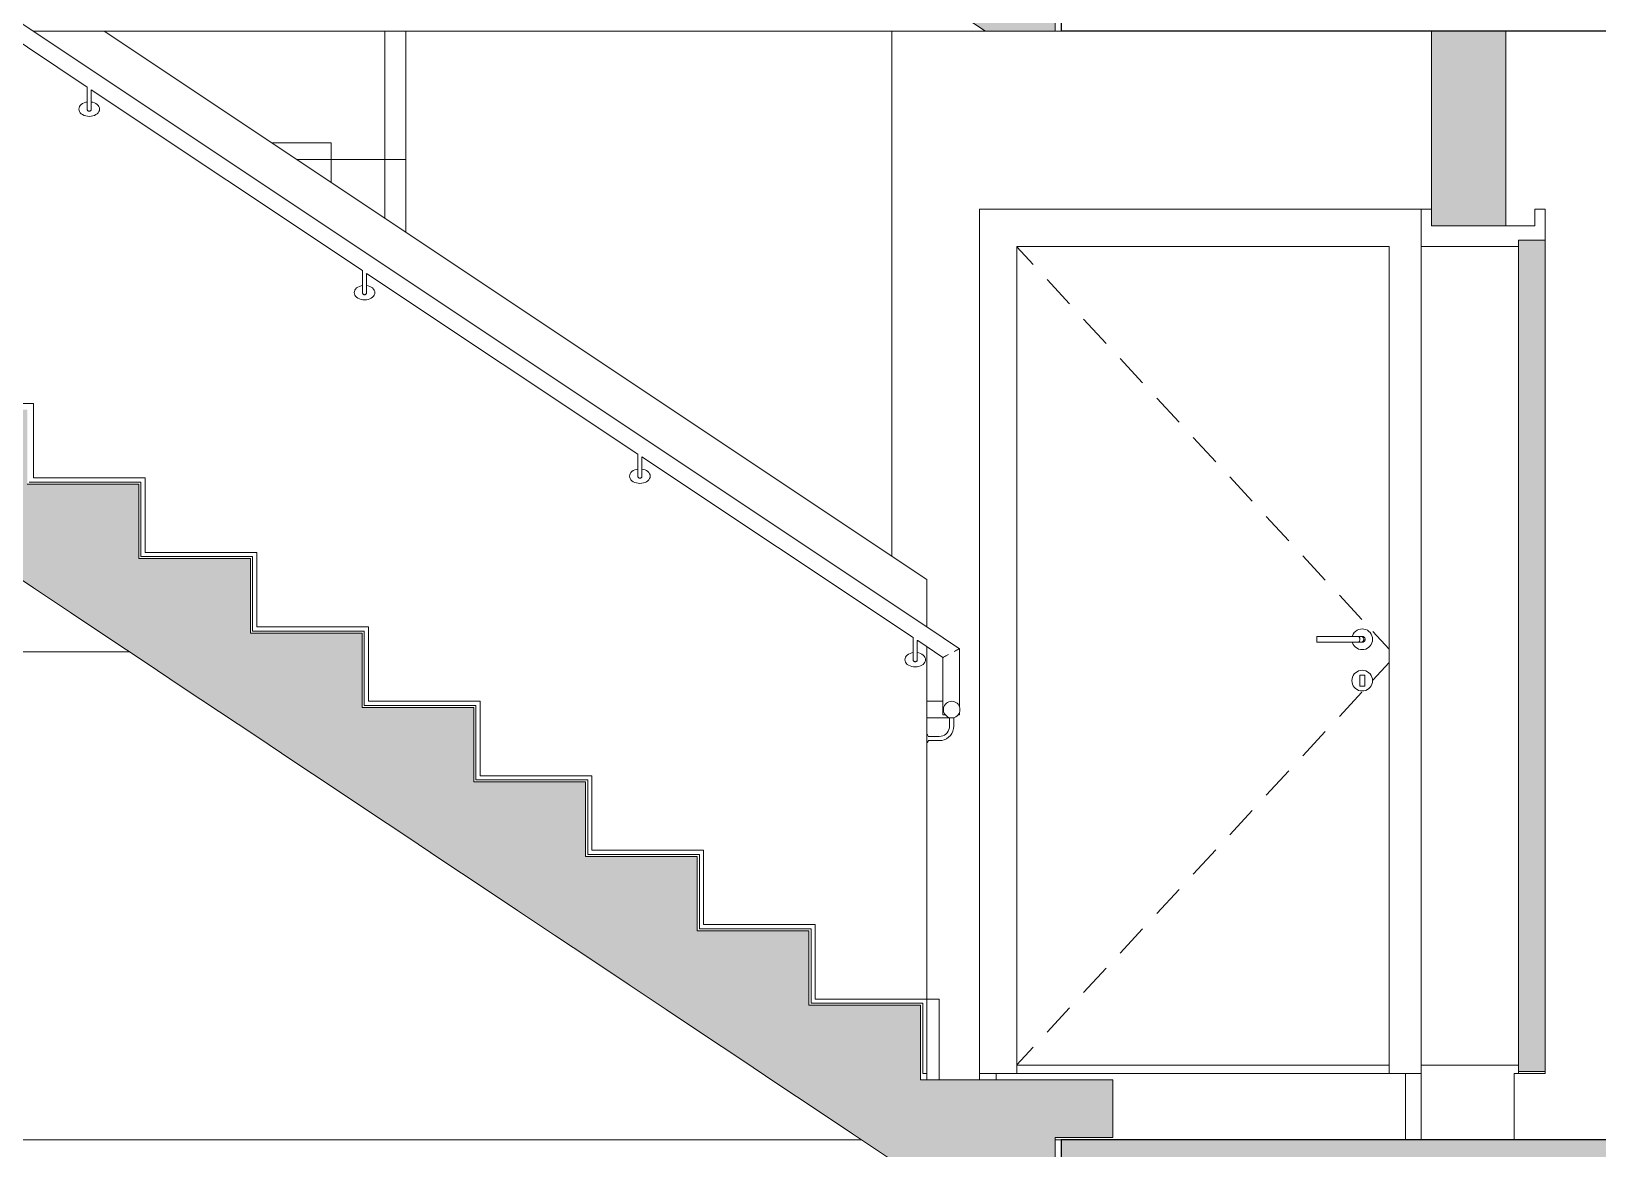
# Model space of a CAD drawing. Header units: metres. Extents: x -0.3 to 19.2, y -7 to 21.5.
# Drawn here: x 10 to 13.787, y 2.848 to 5.55 of the extents above; entities that cross this region are included whole.
import ezdxf

# ---------------------------------------------------------------- set-up
doc = ezdxf.new("R2010")
doc.units = ezdxf.units.M
doc.header["$MEASUREMENT"] = 0
for name, color, linetype in [('C_Schnitt C RB_1_120 Wand Innen tragend', 7, 'Continuous'), ('C_Schnitt C RB_1_210 Decke', 7, 'Continuous'), ('C_Schnitt C RB_1_270 Deckendurchbruchsymbol', 7, 'Continuous'), ('C_Schnitt C RB_1_410 Treppe', 7, 'Continuous'), ('C_Schnitt C RB_1_430 Aufzug', 7, 'Continuous'), ('C_Schnitt C RB_1_450 Absturzsicherung', 7, 'Continuous')]:
    doc.layers.add(name, color=color, linetype=linetype)

msp = doc.modelspace()

# ---------------------------------------------------------------- hatches: boundary and pattern name
at = {"layer": 'C_Schnitt C RB_1_120 Wand Innen tragend', "linetype": 'Continuous', "lineweight": 0, "true_color": 0x000000}
msp.add_hatch(color=18, dxfattribs=at).paths.add_polyline_path([(13.565, 5.08), (13.565, 5.55), (13.385, 5.55), (13.385, 5.08)])
at = {"layer": 'C_Schnitt C RB_1_120 Wand Innen tragend', "linetype": 'Continuous', "lineweight": 0, "true_color": 0x3f3f3f}
msp.add_hatch(color=250, dxfattribs=at).paths.add_polyline_path([(13.66, 3.035), (13.66, 5.045), (13.595, 5.045), (13.595, 3.035)])
at = {"layer": 'C_Schnitt C RB_1_210 Decke', "linetype": 'Continuous', "lineweight": 0, "true_color": 0x000000}
msp.add_hatch(color=18, dxfattribs=at).paths.add_polyline_path([(12.49, 2.67), (14.6743, 2.67), (14.6743, 2.87), (12.49, 2.87)])
at = {"layer": 'C_Schnitt C RB_1_410 Treppe', "linetype": 'Continuous', "lineweight": 0, "true_color": 0x000000}
for points in [[(8.105, 8.775), (7.79, 8.775), (7.79, 8.625), (7.94, 8.625), (7.94, 8.43), (7.9869, 8.43), (12.3069, 5.55), (12.475, 5.55), (12.475, 5.755), (12.615, 5.755), (12.615, 5.895), (12.15, 5.895), (12.15, 6.075), (11.88, 6.075), (11.88, 6.255), (11.61, 6.255), (11.61, 6.435), (11.34, 6.435), (11.34, 6.615), (11.07, 6.615), (11.07, 6.795), (10.8, 6.795), (10.8, 6.975), (10.53, 6.975), (10.53, 7.155), (10.26, 7.155), (10.26, 7.335), (9.99, 7.335), (9.99, 7.515), (9.72, 7.515), (9.72, 7.695), (9.45, 7.695), (9.45, 7.875), (9.18, 7.875), (9.18, 8.055), (8.91, 8.055), (8.91, 8.235), (8.64, 8.235), (8.64, 8.415), (8.37, 8.415), (8.37, 8.595), (8.105, 8.595)], [(8.105, 5.895), (7.79, 5.895), (7.79, 5.745), (7.94, 5.745), (7.94, 5.55), (7.9869, 5.55), (12.3069, 2.67), (12.475, 2.67), (12.475, 2.875), (12.615, 2.875), (12.615, 3.015), (12.15, 3.015), (12.15, 3.195), (11.88, 3.195), (11.88, 3.375), (11.61, 3.375), (11.61, 3.555), (11.34, 3.555), (11.34, 3.735), (11.07, 3.735), (11.07, 3.915), (10.8, 3.915), (10.8, 4.095), (10.53, 4.095), (10.53, 4.275), (10.26, 4.275), (10.26, 4.455), (9.99, 4.455), (9.99, 4.635), (9.72, 4.635), (9.72, 4.815), (9.45, 4.815), (9.45, 4.995), (9.18, 4.995), (9.18, 5.175), (8.91, 5.175), (8.91, 5.355), (8.64, 5.355), (8.64, 5.535), (8.37, 5.535), (8.37, 5.715), (8.105, 5.715)]]:
    msp.add_hatch(color=18, dxfattribs=at).paths.add_polyline_path(points)

# ---------------------------------------------------------------- linework, layer by layer
at = {"layer": 'C_Schnitt C RB_1_120 Wand Innen tragend', "color": 7, "linetype": 'Continuous', "lineweight": 18, "ltscale": 1000}
for p, q in [((12.08, 4.2813), (12.08, 5.55)), ((13.565, 5.55), (13.565, 5.08)), ((10.905, 5.0642), (10.905, 5.24)), ((13.565, 5.08), (13.385, 5.08)), ((12.3325, 3.015), (12.3325, 3.03)), ((13.3225, 3.03), (13.3225, 2.87))]:
    msp.add_line(p, q, dxfattribs=at)
at = {"layer": 'C_Schnitt C RB_1_120 Wand Innen tragend', "color": 7, "linetype": 'Continuous', "lineweight": 13, "ltscale": 1000}
for p, q in [((12.2925, 3.03), (12.2925, 5.12)), ((12.2925, 5.12), (13.36, 5.12)), ((13.385, 5.12), (13.36, 5.12)), ((13.635, 5.12), (13.635, 5.08)), ((13.66, 5.12), (13.635, 5.12)), ((13.66, 5.045), (13.595, 5.045)), ((12.7624, 5.03), (12.3825, 5.03)), ((12.3825, 5.03), (12.3825, 3.05)), ((12.3825, 5.0288), (12.4218, 4.9863)), ((12.8274, 5.03), (12.7624, 5.03)), ((13.2825, 5.03), (12.8274, 5.03)), ((13.2825, 3.05), (13.2825, 5.03)), ((13.36, 5.03), (13.36, 3.03)), ((13.595, 5.03), (13.36, 5.03)), ((12.4558, 4.9496), (12.5101, 4.8909)), ((12.5441, 4.8542), (12.5984, 4.7955)), ((12.6324, 4.7588), (12.6867, 4.7)), ((12.7207, 4.6633), (12.775, 4.6046)), ((12.809, 4.5679), (12.8633, 4.5092)), ((12.8973, 4.4725), (12.9516, 4.4138)), ((12.9856, 4.3771), (13.0399, 4.3184)), ((13.0739, 4.2817), (13.1282, 4.223)), ((13.1622, 4.1863), (13.2165, 4.1275)), ((13.194, 4.0886), (13.1958, 4.0925)), ((13.1958, 4.0925), (13.1983, 4.0961)), ((13.1983, 4.0961), (13.2014, 4.0992)), ((13.2014, 4.0992), (13.205, 4.1017)), ((13.205, 4.1017), (13.2089, 4.1035)), ((13.2089, 4.1035), (13.2132, 4.1046)), ((13.2132, 4.1046), (13.2175, 4.105)), ((13.2175, 4.105), (13.2218, 4.1046)), ((13.2218, 4.1046), (13.2261, 4.1035)), ((13.2261, 4.1035), (13.23, 4.1017)), ((13.23, 4.1017), (13.2336, 4.0992)), ((13.2336, 4.0992), (13.2367, 4.0961)), ((13.2367, 4.0961), (13.2392, 4.0925)), ((13.2392, 4.0925), (13.241, 4.0886)), ((13.2432, 4.0987), (13.2825, 4.0562)), ((13.1075, 4.087), (13.1075, 4.0869)), ((13.1985, 4.087), (13.1075, 4.087)), ((13.1075, 4.0869), (13.1075, 4.0866)), ((13.1075, 4.0866), (13.1075, 4.0861)), ((13.1075, 4.0861), (13.1075, 4.0854)), ((13.1075, 4.0854), (13.1075, 4.0845)), ((13.1075, 4.0845), (13.1075, 4.0835)), ((13.1075, 4.0835), (13.1075, 4.0824)), ((13.1075, 4.0824), (13.1075, 4.0812)), ((13.1075, 4.0812), (13.1075, 4.08)), ((13.1075, 4.08), (13.1075, 4.0788)), ((13.1075, 4.0788), (13.1075, 4.0776)), ((13.1075, 4.0776), (13.1075, 4.0765)), ((13.1075, 4.0765), (13.1075, 4.0755)), ((13.1075, 4.0755), (13.1075, 4.0746)), ((13.1075, 4.0746), (13.1075, 4.0739)), ((13.1075, 4.0739), (13.1075, 4.0734)), ((13.1075, 4.0734), (13.1075, 4.0731)), ((13.1075, 4.0731), (13.1075, 4.073)), ((13.1985, 4.073), (13.1075, 4.073)), ((13.1936, 4.087), (13.194, 4.0886)), ((13.194, 4.0714), (13.1936, 4.073)), ((13.1958, 4.0675), (13.194, 4.0714)), ((13.1983, 4.0639), (13.1958, 4.0675)), ((13.2014, 4.0608), (13.1983, 4.0639)), ((13.208, 4.087), (13.1985, 4.087)), ((13.208, 4.073), (13.1985, 4.073)), ((13.205, 4.0583), (13.2014, 4.0608)), ((13.2089, 4.0565), (13.205, 4.0583)), ((13.215, 4.087), (13.208, 4.087)), ((13.215, 4.073), (13.208, 4.073)), ((13.2132, 4.0554), (13.2089, 4.0565)), ((13.2098, 4.0861), (13.2103, 4.0854)), ((13.2103, 4.0746), (13.2098, 4.0739)), ((13.2103, 4.0854), (13.2108, 4.0845)), ((13.2108, 4.0755), (13.2103, 4.0746)), ((13.2108, 4.0845), (13.2111, 4.0835)), ((13.2111, 4.0765), (13.2108, 4.0755)), ((13.2111, 4.0835), (13.2114, 4.0824)), ((13.2114, 4.0776), (13.2111, 4.0765)), ((13.2114, 4.0824), (13.2116, 4.0812)), ((13.2116, 4.0788), (13.2114, 4.0776)), ((13.2116, 4.0812), (13.2116, 4.08)), ((13.2116, 4.08), (13.2116, 4.0788)), ((13.2175, 4.055), (13.2132, 4.0554)), ((13.2175, 4.087), (13.215, 4.087)), ((13.2175, 4.073), (13.215, 4.073)), ((13.2175, 4.087), (13.2187, 4.0869)), ((13.2187, 4.0731), (13.2175, 4.073)), ((13.2218, 4.0554), (13.2175, 4.055)), ((13.2181, 4.0861), (13.219, 4.0854)), ((13.219, 4.0746), (13.2181, 4.0739)), ((13.2187, 4.0869), (13.2199, 4.0866)), ((13.2199, 4.0734), (13.2187, 4.0731)), ((13.219, 4.0854), (13.2198, 4.0845)), ((13.2198, 4.0755), (13.219, 4.0746)), ((13.2198, 4.0845), (13.2204, 4.0835)), ((13.2204, 4.0765), (13.2198, 4.0755)), ((13.2199, 4.0866), (13.221, 4.0861)), ((13.221, 4.0739), (13.2199, 4.0734)), ((13.2204, 4.0835), (13.2209, 4.0824)), ((13.2209, 4.0776), (13.2204, 4.0765)), ((13.2209, 4.0824), (13.2211, 4.0812)), ((13.2211, 4.0788), (13.2209, 4.0776)), ((13.221, 4.0861), (13.222, 4.0854)), ((13.222, 4.0746), (13.221, 4.0739)), ((13.2211, 4.0812), (13.2212, 4.08)), ((13.2212, 4.08), (13.2211, 4.0788)), ((13.2261, 4.0565), (13.2218, 4.0554)), ((13.222, 4.0854), (13.2229, 4.0845)), ((13.2229, 4.0755), (13.222, 4.0746)), ((13.2229, 4.0845), (13.2236, 4.0835)), ((13.2236, 4.0765), (13.2229, 4.0755)), ((13.2236, 4.0835), (13.2241, 4.0824)), ((13.2241, 4.0776), (13.2236, 4.0765)), ((13.2241, 4.0824), (13.2244, 4.0812)), ((13.2244, 4.0788), (13.2241, 4.0776)), ((13.2244, 4.0812), (13.2245, 4.08)), ((13.2245, 4.08), (13.2244, 4.0788)), ((13.23, 4.0583), (13.2261, 4.0565)), ((13.2336, 4.0608), (13.23, 4.0583)), ((13.2367, 4.0639), (13.2336, 4.0608)), ((13.2392, 4.0675), (13.2367, 4.0639)), ((13.241, 4.0714), (13.2392, 4.0675)), ((13.241, 4.0886), (13.2421, 4.0843)), ((13.2421, 4.0757), (13.241, 4.0714)), ((13.2421, 4.0843), (13.2425, 4.08)), ((13.2425, 4.08), (13.2421, 4.0757)), ((13.2432, 3.9813), (13.2825, 4.0238)), ((13.1925, 3.98), (13.1929, 3.9843)), ((13.1929, 3.9757), (13.1925, 3.98)), ((13.1929, 3.9843), (13.194, 3.9886)), ((13.194, 3.9886), (13.1958, 3.9925)), ((13.1958, 3.9925), (13.1983, 3.9961)), ((13.1983, 3.9961), (13.2014, 3.9992)), ((13.2014, 3.9992), (13.205, 4.0017)), ((13.205, 4.0017), (13.2089, 4.0035)), ((13.2089, 4.0035), (13.2132, 4.0046)), ((13.2235, 3.993), (13.2115, 3.993)), ((13.2115, 3.993), (13.2115, 3.967)), ((13.2132, 4.0046), (13.2175, 4.005)), ((13.2175, 4.005), (13.2218, 4.0046)), ((13.2218, 4.0046), (13.2261, 4.0035)), ((13.2235, 3.967), (13.2235, 3.993)), ((13.2261, 4.0035), (13.23, 4.0017)), ((13.23, 4.0017), (13.2336, 3.9992)), ((13.2336, 3.9992), (13.2367, 3.9961)), ((13.2367, 3.9961), (13.2392, 3.9925)), ((13.2392, 3.9925), (13.241, 3.9886)), ((13.241, 3.9886), (13.2421, 3.9843)), ((13.2421, 3.9843), (13.2425, 3.98)), ((13.2425, 3.98), (13.2421, 3.9757)), ((13.1622, 3.8937), (13.2165, 3.9525)), ((13.194, 3.9714), (13.1929, 3.9757)), ((13.1958, 3.9675), (13.194, 3.9714)), ((13.1983, 3.9639), (13.1958, 3.9675)), ((13.2014, 3.9608), (13.1983, 3.9639)), ((13.205, 3.9583), (13.2014, 3.9608)), ((13.2089, 3.9565), (13.205, 3.9583)), ((13.2132, 3.9554), (13.2089, 3.9565)), ((13.2115, 3.967), (13.2235, 3.967)), ((13.2175, 3.955), (13.2132, 3.9554)), ((13.2218, 3.9554), (13.2175, 3.955)), ((13.2261, 3.9565), (13.2218, 3.9554)), ((13.23, 3.9583), (13.2261, 3.9565)), ((13.2336, 3.9608), (13.23, 3.9583)), ((13.2367, 3.9639), (13.2336, 3.9608)), ((13.2392, 3.9675), (13.2367, 3.9639)), ((13.241, 3.9714), (13.2392, 3.9675)), ((13.2421, 3.9757), (13.241, 3.9714)), ((13.0739, 3.7983), (13.1282, 3.857)), ((12.9856, 3.7029), (13.0399, 3.7616)), ((12.8973, 3.6075), (12.9516, 3.6662)), ((12.809, 3.5121), (12.8633, 3.5708)), ((12.7207, 3.4167), (12.775, 3.4754)), ((12.6324, 3.3212), (12.6867, 3.38)), ((12.5441, 3.2258), (12.5984, 3.2845)), ((12.4558, 3.1304), (12.5101, 3.1891)), ((12.3825, 3.0512), (12.4218, 3.0937)), ((12.2925, 3.03), (12.2925, 3.015)), ((12.3325, 3.03), (12.2925, 3.03)), ((12.3825, 3.03), (12.3325, 3.03)), ((13.2825, 3.05), (12.3825, 3.05)), ((12.3825, 3.05), (12.3825, 3.03)), ((12.3825, 3.03), (13.2825, 3.03)), ((13.2825, 3.03), (13.2825, 3.05)), ((13.3225, 3.03), (13.2825, 3.03)), ((13.36, 3.03), (13.3225, 3.03)), ((13.36, 3.03), (13.36, 3.03)), ((13.585, 3.03), (13.585, 2.87)), ((13.595, 3.03), (13.585, 3.03)), ((13.595, 3.05), (13.595, 3.03)), ((13.595, 3.035), (13.595, 3.03)), ((13.66, 3.035), (13.595, 3.035)), ((13.595, 3.03), (13.66, 3.03)), ((13.66, 3.035), (13.66, 3.03))]:
    msp.add_line(p, q, dxfattribs=at)
at = {"layer": 'C_Schnitt C RB_1_120 Wand Innen tragend', "color": 7, "linetype": 'Continuous', "lineweight": 18, "ltscale": 1000, "flags": 128}
msp.add_lwpolyline([(13.385, 5.55), (13.385, 5.12), (13.385, 5.08)], dxfattribs=at)
at = {"layer": 'C_Schnitt C RB_1_120 Wand Innen tragend', "color": 7, "linetype": 'Continuous', "lineweight": 13, "ltscale": 1000, "flags": 128}
for points in [[(13.36, 5.12), (13.36, 5.08), (13.36, 5.03)], [(13.66, 5.12), (13.66, 5.08), (13.66, 5.045), (13.66, 3.035)], [(13.635, 5.08), (13.595, 5.08), (13.565, 5.08)], [(13.595, 5.045), (13.595, 5.03), (13.595, 3.035)], [(13.36, 3.05), (13.36, 3.03), (13.36, 2.87)], [(13.595, 3.05), (13.58, 3.05), (13.375, 3.05), (13.36, 3.05)]]:
    msp.add_lwpolyline(points, dxfattribs=at)
at = {"layer": 'C_Schnitt C RB_1_210 Decke', "color": 7, "linetype": 'Continuous', "lineweight": 25, "ltscale": 1000}
for p, q in [((12.49, 5.75), (12.49, 5.55)), ((13.385, 5.55), (12.49, 5.55)), ((13.565, 5.55), (13.385, 5.55)), ((12.49, 2.87), (12.49, 2.67))]:
    msp.add_line(p, q, dxfattribs=at)
at = {"layer": 'C_Schnitt C RB_1_210 Decke', "color": 7, "linetype": 'Continuous', "lineweight": 13, "ltscale": 1000}
for p, q in [((10.176, 5.55), (12.3069, 5.55)), ((12.475, 5.55), (12.49, 5.55)), ((12.475, 2.87), (12.49, 2.87))]:
    msp.add_line(p, q, dxfattribs=at)
at = {"layer": 'C_Schnitt C RB_1_210 Decke', "color": 7, "linetype": 'Continuous', "lineweight": 25, "ltscale": 1000, "flags": 128}
for points in [[(18.6475, 5.55), (14.6743, 5.55), (13.565, 5.55)], [(18.6475, 2.87), (14.6743, 2.87), (13.585, 2.87), (13.36, 2.87), (12.49, 2.87)]]:
    msp.add_lwpolyline(points, dxfattribs=at)
at = {"layer": 'C_Schnitt C RB_1_270 Deckendurchbruchsymbol', "color": 7, "linetype": 'Continuous', "lineweight": 13, "ltscale": 1000}
for p, q in [((10.905, 5.24), (10.905, 5.55)), ((10.6412, 5.24), (10.905, 5.24))]:
    msp.add_line(p, q, dxfattribs=at)
at = {"layer": 'C_Schnitt C RB_1_410 Treppe', "color": 7, "linetype": 'Continuous', "lineweight": 13, "ltscale": 1000}
for p, q in [((12.165, 4.11), (8.115, 6.81)), ((10.135, 5.4153), (9.4794, 5.8524)), ((10.1351, 5.4153), (10.135, 5.4153)), ((10.135, 5.4153), (10.135, 5.3919)), ((10.1353, 5.4153), (10.1351, 5.4153)), ((10.1275, 5.3771), (10.1314, 5.3784)), ((10.1314, 5.3784), (10.135, 5.379)), ((10.135, 5.3919), (10.135, 5.3867)), ((10.135, 5.3867), (10.135, 5.3817)), ((10.135, 5.3817), (10.135, 5.3769)), ((10.145, 5.4086), (10.145, 5.3919)), ((10.8006, 4.9715), (10.145, 5.4086)), ((10.145, 5.3919), (10.145, 5.3867)), ((10.145, 5.3867), (10.145, 5.3817)), ((10.145, 5.3817), (10.145, 5.3769)), ((10.145, 5.379), (10.1486, 5.3784)), ((10.1486, 5.3784), (10.1525, 5.3771)), ((10.115, 5.3619), (10.1154, 5.365)), ((10.1154, 5.3589), (10.115, 5.3619)), ((10.1154, 5.365), (10.1165, 5.3679)), ((10.1165, 5.3559), (10.1154, 5.3589)), ((10.1165, 5.3679), (10.1183, 5.3707)), ((10.1183, 5.3532), (10.1165, 5.3559)), ((10.1183, 5.3707), (10.1208, 5.3732)), ((10.1208, 5.3507), (10.1183, 5.3532)), ((10.1208, 5.3732), (10.1239, 5.3753)), ((10.1239, 5.3485), (10.1208, 5.3507)), ((10.1239, 5.3753), (10.1275, 5.3771)), ((10.1275, 5.3468), (10.1239, 5.3485)), ((10.1314, 5.3455), (10.1275, 5.3468)), ((10.1357, 5.3447), (10.1314, 5.3455)), ((10.135, 5.3769), (10.135, 5.3726)), ((10.135, 5.3726), (10.135, 5.3689)), ((10.135, 5.3689), (10.135, 5.3659)), ((10.135, 5.3659), (10.135, 5.3637)), ((10.135, 5.3637), (10.135, 5.3624)), ((10.135, 5.3624), (10.135, 5.3619)), ((10.1351, 5.3611), (10.135, 5.3619)), ((10.1353, 5.3602), (10.1351, 5.3611)), ((10.1357, 5.3594), (10.1353, 5.3602)), ((10.1362, 5.3587), (10.1357, 5.3594)), ((10.14, 5.3444), (10.1357, 5.3447)), ((10.1368, 5.3581), (10.1362, 5.3587)), ((10.1375, 5.3576), (10.1368, 5.3581)), ((10.1383, 5.3572), (10.1375, 5.3576)), ((10.1391, 5.357), (10.1383, 5.3572)), ((10.14, 5.3569), (10.1391, 5.357)), ((10.1409, 5.357), (10.14, 5.3569)), ((10.1443, 5.3447), (10.14, 5.3444)), ((10.1417, 5.3572), (10.1409, 5.357)), ((10.1425, 5.3576), (10.1417, 5.3572)), ((10.1432, 5.3581), (10.1425, 5.3576)), ((10.1438, 5.3587), (10.1432, 5.3581)), ((10.1443, 5.3594), (10.1438, 5.3587)), ((10.1447, 5.3602), (10.1443, 5.3594)), ((10.1486, 5.3455), (10.1443, 5.3447)), ((10.1449, 5.3611), (10.1447, 5.3602)), ((10.145, 5.3619), (10.1449, 5.3611)), ((10.145, 5.3769), (10.145, 5.3726)), ((10.145, 5.3726), (10.145, 5.3689)), ((10.145, 5.3689), (10.145, 5.3659)), ((10.145, 5.3659), (10.145, 5.3637)), ((10.145, 5.3637), (10.145, 5.3624)), ((10.145, 5.3624), (10.145, 5.3619)), ((10.1525, 5.3468), (10.1486, 5.3455)), ((10.1525, 5.3771), (10.1561, 5.3753)), ((10.1561, 5.3485), (10.1525, 5.3468)), ((10.1561, 5.3753), (10.1592, 5.3732)), ((10.1592, 5.3507), (10.1561, 5.3485)), ((10.1592, 5.3732), (10.1617, 5.3707)), ((10.1617, 5.3532), (10.1592, 5.3507)), ((10.1617, 5.3707), (10.1635, 5.3679)), ((10.1635, 5.3559), (10.1617, 5.3532)), ((10.1635, 5.3679), (10.1646, 5.365)), ((10.1646, 5.3589), (10.1635, 5.3559)), ((10.1646, 5.365), (10.165, 5.3619)), ((10.165, 5.3619), (10.1646, 5.3589)), ((10.8007, 4.9715), (10.8006, 4.9715)), ((10.8006, 4.9715), (10.8006, 4.9482)), ((10.8009, 4.9715), (10.8007, 4.9715)), ((10.8106, 4.9648), (10.8106, 4.9482)), ((11.4663, 4.5277), (10.8106, 4.9648)), ((10.781, 4.9212), (10.7821, 4.9242)), ((10.7821, 4.9242), (10.784, 4.9269)), ((10.784, 4.9269), (10.7865, 4.9294)), ((10.7865, 4.9294), (10.7896, 4.9316)), ((10.7896, 4.9316), (10.7931, 4.9333)), ((10.7931, 4.9333), (10.7971, 4.9346)), ((10.7971, 4.9346), (10.8006, 4.9353)), ((10.8006, 4.9482), (10.8006, 4.943)), ((10.8006, 4.943), (10.8006, 4.9379)), ((10.8006, 4.9379), (10.8006, 4.9332)), ((10.8006, 4.9332), (10.8006, 4.9289)), ((10.8006, 4.9289), (10.8006, 4.9252)), ((10.8006, 4.9252), (10.8006, 4.9222)), ((10.8106, 4.9482), (10.8106, 4.943)), ((10.8106, 4.943), (10.8106, 4.9379)), ((10.8106, 4.9379), (10.8106, 4.9332)), ((10.8106, 4.9353), (10.8142, 4.9346)), ((10.8106, 4.9332), (10.8106, 4.9289)), ((10.8106, 4.9289), (10.8106, 4.9252)), ((10.8106, 4.9252), (10.8106, 4.9222)), ((10.8142, 4.9346), (10.8181, 4.9333)), ((10.8181, 4.9333), (10.8217, 4.9316)), ((10.8217, 4.9316), (10.8248, 4.9294)), ((10.8248, 4.9294), (10.8273, 4.9269)), ((10.8273, 4.9269), (10.8291, 4.9242)), ((10.8291, 4.9242), (10.8303, 4.9212)), ((10.7806, 4.9182), (10.781, 4.9212)), ((10.781, 4.9151), (10.7806, 4.9182)), ((10.7821, 4.9122), (10.781, 4.9151)), ((10.784, 4.9094), (10.7821, 4.9122)), ((10.7865, 4.9069), (10.784, 4.9094)), ((10.7896, 4.9048), (10.7865, 4.9069)), ((10.7931, 4.903), (10.7896, 4.9048)), ((10.7971, 4.9017), (10.7931, 4.903)), ((10.8013, 4.9009), (10.7971, 4.9017)), ((10.8006, 4.9222), (10.8006, 4.92)), ((10.8006, 4.92), (10.8006, 4.9186)), ((10.8006, 4.9186), (10.8006, 4.9182)), ((10.8007, 4.9173), (10.8006, 4.9182)), ((10.8009, 4.9165), (10.8007, 4.9173)), ((10.8013, 4.9157), (10.8009, 4.9165)), ((10.8018, 4.915), (10.8013, 4.9157)), ((10.8056, 4.9007), (10.8013, 4.9009)), ((10.8024, 4.9143), (10.8018, 4.915)), ((10.8031, 4.9138), (10.8024, 4.9143)), ((10.8039, 4.9135), (10.8031, 4.9138)), ((10.8048, 4.9132), (10.8039, 4.9135)), ((10.8056, 4.9132), (10.8048, 4.9132)), ((10.8065, 4.9132), (10.8056, 4.9132)), ((10.81, 4.9009), (10.8056, 4.9007)), ((10.8073, 4.9135), (10.8065, 4.9132)), ((10.8081, 4.9138), (10.8073, 4.9135)), ((10.8089, 4.9143), (10.8081, 4.9138)), ((10.8095, 4.915), (10.8089, 4.9143)), ((10.81, 4.9157), (10.8095, 4.915)), ((10.8103, 4.9165), (10.81, 4.9157)), ((10.8142, 4.9017), (10.81, 4.9009)), ((10.8106, 4.9173), (10.8103, 4.9165)), ((10.8106, 4.9222), (10.8106, 4.92)), ((10.8106, 4.92), (10.8106, 4.9186)), ((10.8106, 4.9186), (10.8106, 4.9182)), ((10.8106, 4.9182), (10.8106, 4.9173)), ((10.8181, 4.903), (10.8142, 4.9017)), ((10.8217, 4.9048), (10.8181, 4.903)), ((10.8248, 4.9069), (10.8217, 4.9048)), ((10.8273, 4.9094), (10.8248, 4.9069)), ((10.8291, 4.9122), (10.8273, 4.9094)), ((10.8303, 4.9151), (10.8291, 4.9122)), ((10.8303, 4.9212), (10.8306, 4.9182)), ((10.8306, 4.9182), (10.8303, 4.9151)), ((11.4664, 4.5277), (11.4663, 4.5277)), ((11.4663, 4.5277), (11.4663, 4.5044)), ((11.4666, 4.5277), (11.4664, 4.5277)), ((11.4763, 4.5211), (11.4763, 4.5044)), ((12.1319, 4.084), (11.4763, 4.5211)), ((11.4463, 4.4744), (11.4467, 4.4774)), ((11.4467, 4.4714), (11.4463, 4.4744)), ((11.4467, 4.4774), (11.4478, 4.4804)), ((11.4478, 4.4684), (11.4467, 4.4714)), ((11.4478, 4.4804), (11.4496, 4.4832)), ((11.4496, 4.4657), (11.4478, 4.4684)), ((11.4496, 4.4832), (11.4521, 4.4857)), ((11.4521, 4.4857), (11.4552, 4.4878)), ((11.4552, 4.4878), (11.4588, 4.4896)), ((11.4588, 4.4896), (11.4627, 4.4909)), ((11.4627, 4.4909), (11.4663, 4.4915)), ((11.4663, 4.5044), (11.4663, 4.4992)), ((11.4663, 4.4992), (11.4663, 4.4941)), ((11.4663, 4.4941), (11.4663, 4.4894)), ((11.4663, 4.4894), (11.4663, 4.4851)), ((11.4663, 4.4851), (11.4663, 4.4814)), ((11.4663, 4.4814), (11.4663, 4.4784)), ((11.4663, 4.4784), (11.4663, 4.4762)), ((11.4663, 4.4762), (11.4663, 4.4749)), ((11.4663, 4.4749), (11.4663, 4.4744)), ((11.4664, 4.4735), (11.4663, 4.4744)), ((11.4666, 4.4727), (11.4664, 4.4735)), ((11.467, 4.4719), (11.4666, 4.4727)), ((11.4675, 4.4712), (11.467, 4.4719)), ((11.4681, 4.4706), (11.4675, 4.4712)), ((11.4688, 4.4701), (11.4681, 4.4706)), ((11.4696, 4.4697), (11.4688, 4.4701)), ((11.4704, 4.4695), (11.4696, 4.4697)), ((11.4713, 4.4694), (11.4704, 4.4695)), ((11.4721, 4.4695), (11.4713, 4.4694)), ((11.473, 4.4697), (11.4721, 4.4695)), ((11.4738, 4.4701), (11.473, 4.4697)), ((11.4745, 4.4706), (11.4738, 4.4701)), ((11.4751, 4.4712), (11.4745, 4.4706)), ((11.4756, 4.4719), (11.4751, 4.4712)), ((11.476, 4.4727), (11.4756, 4.4719)), ((11.4762, 4.4735), (11.476, 4.4727)), ((11.4763, 4.4744), (11.4762, 4.4735)), ((11.4763, 4.5044), (11.4763, 4.4992)), ((11.4763, 4.4992), (11.4763, 4.4941)), ((11.4763, 4.4941), (11.4763, 4.4894)), ((11.4763, 4.4915), (11.4798, 4.4909)), ((11.4763, 4.4894), (11.4763, 4.4851)), ((11.4763, 4.4851), (11.4763, 4.4814)), ((11.4763, 4.4814), (11.4763, 4.4784)), ((11.4763, 4.4784), (11.4763, 4.4762)), ((11.4763, 4.4762), (11.4763, 4.4749)), ((11.4763, 4.4749), (11.4763, 4.4744)), ((11.4798, 4.4909), (11.4838, 4.4896)), ((11.4838, 4.4896), (11.4874, 4.4878)), ((11.4874, 4.4878), (11.4904, 4.4857)), ((11.4904, 4.4857), (11.4929, 4.4832)), ((11.4929, 4.4832), (11.4948, 4.4804)), ((11.4948, 4.4684), (11.4929, 4.4657)), ((11.4948, 4.4804), (11.4959, 4.4774)), ((11.4959, 4.4714), (11.4948, 4.4684)), ((11.4959, 4.4774), (11.4963, 4.4744)), ((11.4963, 4.4744), (11.4959, 4.4714)), ((11.4521, 4.4632), (11.4496, 4.4657)), ((11.4552, 4.461), (11.4521, 4.4632)), ((11.4588, 4.4593), (11.4552, 4.461)), ((11.4627, 4.458), (11.4588, 4.4593)), ((11.4669, 4.4572), (11.4627, 4.458)), ((11.4713, 4.4569), (11.4669, 4.4572)), ((11.4756, 4.4572), (11.4713, 4.4569)), ((11.4798, 4.458), (11.4756, 4.4572)), ((11.4838, 4.4593), (11.4798, 4.458)), ((11.4874, 4.461), (11.4838, 4.4593)), ((11.4904, 4.4632), (11.4874, 4.461)), ((11.4929, 4.4657), (11.4904, 4.4632)), ((12.165, 4.11), (12.244, 4.0573)), ((12.132, 4.084), (12.1319, 4.084)), ((12.1319, 4.084), (12.1319, 4.0606)), ((12.1319, 4.0606), (12.1319, 4.0554)), ((12.1319, 4.0554), (12.1319, 4.0504)), ((12.1322, 4.084), (12.132, 4.084)), ((12.1419, 4.0773), (12.1419, 4.0606)), ((12.1428, 4.0767), (12.1419, 4.0773)), ((12.1419, 4.0606), (12.1419, 4.0554)), ((12.1419, 4.0554), (12.1419, 4.0504)), ((12.1428, 4.0767), (12.204, 4.0359)), ((12.234, 4.052), (12.2309, 4.0503)), ((12.2369, 4.0535), (12.234, 4.052)), ((12.2394, 4.0548), (12.2369, 4.0535)), ((12.2414, 4.0559), (12.2394, 4.0548)), ((12.2428, 4.0567), (12.2414, 4.0559)), ((12.2437, 4.0571), (12.2428, 4.0567)), ((12.244, 4.0573), (12.2437, 4.0571)), ((12.244, 4.0573), (12.244, 3.9159)), ((12.1119, 4.0306), (12.1123, 4.0337)), ((12.1123, 4.0276), (12.1119, 4.0306)), ((12.1123, 4.0337), (12.1134, 4.0366)), ((12.1134, 4.0247), (12.1123, 4.0276)), ((12.1134, 4.0366), (12.1153, 4.0394)), ((12.1153, 4.0219), (12.1134, 4.0247)), ((12.1153, 4.0394), (12.1178, 4.0419)), ((12.1178, 4.0194), (12.1153, 4.0219)), ((12.1178, 4.0419), (12.1209, 4.0441)), ((12.1209, 4.0172), (12.1178, 4.0194)), ((12.1209, 4.0441), (12.1244, 4.0458)), ((12.1244, 4.0155), (12.1209, 4.0172)), ((12.1244, 4.0458), (12.1284, 4.0471)), ((12.1284, 4.0142), (12.1244, 4.0155)), ((12.1284, 4.0471), (12.1319, 4.0478)), ((12.1326, 4.0134), (12.1284, 4.0142)), ((12.1319, 4.0504), (12.1319, 4.0456)), ((12.1319, 4.0456), (12.1319, 4.0414)), ((12.1319, 4.0414), (12.1319, 4.0377)), ((12.1319, 4.0377), (12.1319, 4.0347)), ((12.1319, 4.0347), (12.1319, 4.0325)), ((12.1319, 4.0325), (12.1319, 4.0311)), ((12.1319, 4.0311), (12.1319, 4.0306)), ((12.132, 4.0298), (12.1319, 4.0306)), ((12.1322, 4.0289), (12.132, 4.0298)), ((12.1326, 4.0281), (12.1322, 4.0289)), ((12.1331, 4.0274), (12.1326, 4.0281)), ((12.1337, 4.0268), (12.1331, 4.0274)), ((12.1344, 4.0263), (12.1337, 4.0268)), ((12.1352, 4.0259), (12.1344, 4.0263)), ((12.1361, 4.0257), (12.1352, 4.0259)), ((12.1369, 4.0256), (12.1361, 4.0257)), ((12.1378, 4.0257), (12.1369, 4.0256)), ((12.1386, 4.0259), (12.1378, 4.0257)), ((12.1394, 4.0263), (12.1386, 4.0259)), ((12.1401, 4.0268), (12.1394, 4.0263)), ((12.1408, 4.0274), (12.1401, 4.0268)), ((12.1413, 4.0281), (12.1408, 4.0274)), ((12.1416, 4.0289), (12.1413, 4.0281)), ((12.1455, 4.0142), (12.1413, 4.0134)), ((12.1418, 4.0298), (12.1416, 4.0289)), ((12.1419, 4.0306), (12.1418, 4.0298)), ((12.1419, 4.0504), (12.1419, 4.0456)), ((12.1419, 4.0478), (12.1455, 4.0471)), ((12.1419, 4.0456), (12.1419, 4.0414)), ((12.1419, 4.0414), (12.1419, 4.0377)), ((12.1419, 4.0377), (12.1419, 4.0347)), ((12.1419, 4.0347), (12.1419, 4.0325)), ((12.1419, 4.0325), (12.1419, 4.0311)), ((12.1419, 4.0311), (12.1419, 4.0306)), ((12.1455, 4.0471), (12.1494, 4.0458)), ((12.1494, 4.0155), (12.1455, 4.0142)), ((12.1494, 4.0458), (12.153, 4.0441)), ((12.153, 4.0172), (12.1494, 4.0155)), ((12.153, 4.0441), (12.1561, 4.0419)), ((12.1561, 4.0194), (12.153, 4.0172)), ((12.1561, 4.0419), (12.1586, 4.0394)), ((12.1586, 4.0219), (12.1561, 4.0194)), ((12.1586, 4.0394), (12.1604, 4.0366)), ((12.1604, 4.0247), (12.1586, 4.0219)), ((12.1604, 4.0366), (12.1615, 4.0337)), ((12.1615, 4.0276), (12.1604, 4.0247)), ((12.1615, 4.0337), (12.1619, 4.0306)), ((12.1619, 4.0306), (12.1615, 4.0276)), ((12.2043, 4.0361), (12.204, 4.0359)), ((12.204, 4.0359), (12.204, 3.8973)), ((12.2053, 4.0365), (12.2043, 4.0361)), ((12.2067, 4.0373), (12.2053, 4.0365)), ((12.2087, 4.0384), (12.2067, 4.0373)), ((12.2112, 4.0397), (12.2087, 4.0384)), ((12.214, 4.0412), (12.2112, 4.0397)), ((12.2172, 4.0429), (12.214, 4.0412)), ((12.1369, 4.0131), (12.1326, 4.0134)), ((12.1413, 4.0134), (12.1369, 4.0131)), ((12.165, 3.93), (12.204, 3.93)), ((12.2053, 3.9135), (12.205, 3.91)), ((12.205, 3.91), (12.2053, 3.9065)), ((12.2062, 3.9168), (12.2053, 3.9135)), ((12.2053, 3.9065), (12.2062, 3.9032)), ((12.2077, 3.92), (12.2062, 3.9168)), ((12.2062, 3.9032), (12.2077, 3.9)), ((12.2097, 3.9229), (12.2077, 3.92)), ((12.2121, 3.9253), (12.2097, 3.9229)), ((12.215, 3.9273), (12.2121, 3.9253)), ((12.2182, 3.9288), (12.215, 3.9273)), ((12.2215, 3.9297), (12.2182, 3.9288)), ((12.225, 3.93), (12.2215, 3.9297)), ((12.2285, 3.9297), (12.225, 3.93)), ((12.2318, 3.9288), (12.2285, 3.9297)), ((12.235, 3.9273), (12.2318, 3.9288)), ((12.2379, 3.9253), (12.235, 3.9273)), ((12.2403, 3.9229), (12.2379, 3.9253)), ((12.2423, 3.92), (12.2403, 3.9229)), ((12.2438, 3.9168), (12.2423, 3.92)), ((12.2423, 3.9), (12.2438, 3.9032)), ((12.2447, 3.9135), (12.2438, 3.9168)), ((12.2438, 3.9032), (12.2447, 3.9065)), ((12.244, 3.9041), (12.244, 3.8973)), ((12.245, 3.91), (12.2447, 3.9135)), ((12.2447, 3.9065), (12.245, 3.91)), ((12.165, 3.89), (12.22, 3.89)), ((12.2043, 3.8973), (12.204, 3.8973)), ((12.2053, 3.8973), (12.2043, 3.8973)), ((12.2067, 3.8973), (12.2053, 3.8973)), ((12.2087, 3.8973), (12.2067, 3.8973)), ((12.2077, 3.9), (12.2097, 3.8971)), ((12.2096, 3.8973), (12.2087, 3.8973)), ((12.2097, 3.8971), (12.2121, 3.8947)), ((12.2121, 3.8947), (12.215, 3.8927)), ((12.215, 3.8927), (12.2182, 3.8912)), ((12.2182, 3.8912), (12.2215, 3.8903)), ((12.2196, 3.8657), (12.2185, 3.8615)), ((12.22, 3.8702), (12.2196, 3.8657)), ((12.2201, 3.89), (12.22, 3.89)), ((12.22, 3.89), (12.22, 3.8702)), ((12.2203, 3.89), (12.2201, 3.89)), ((12.2207, 3.89), (12.2203, 3.89)), ((12.2212, 3.89), (12.2207, 3.89)), ((12.2218, 3.89), (12.2212, 3.89)), ((12.2215, 3.8903), (12.225, 3.89)), ((12.2225, 3.89), (12.2218, 3.89)), ((12.2233, 3.89), (12.2225, 3.89)), ((12.2241, 3.89), (12.2233, 3.89)), ((12.225, 3.89), (12.2241, 3.89)), ((12.225, 3.89), (12.2285, 3.8903)), ((12.2259, 3.89), (12.225, 3.89)), ((12.2267, 3.89), (12.2259, 3.89)), ((12.2275, 3.89), (12.2267, 3.89)), ((12.2282, 3.89), (12.2275, 3.89)), ((12.2295, 3.8639), (12.2279, 3.858)), ((12.2288, 3.89), (12.2282, 3.89)), ((12.2285, 3.8903), (12.2318, 3.8912)), ((12.2293, 3.89), (12.2288, 3.89)), ((12.2297, 3.89), (12.2293, 3.89)), ((12.23, 3.8698), (12.2295, 3.8639)), ((12.2299, 3.89), (12.2297, 3.89)), ((12.23, 3.89), (12.2299, 3.89)), ((12.23, 3.89), (12.23, 3.8698)), ((12.2318, 3.8912), (12.235, 3.8927)), ((12.235, 3.8927), (12.2379, 3.8947)), ((12.2379, 3.8947), (12.2403, 3.8971)), ((12.2403, 3.8971), (12.2423, 3.9)), ((12.2414, 3.8973), (12.2404, 3.8973)), ((12.2428, 3.8973), (12.2414, 3.8973)), ((12.2437, 3.8973), (12.2428, 3.8973)), ((12.244, 3.8973), (12.2437, 3.8973)), ((12.1667, 3.8487), (12.165, 3.8504)), ((12.165, 3.8296), (12.1667, 3.8313)), ((12.1685, 3.846), (12.1667, 3.8487)), ((12.1667, 3.8313), (12.1685, 3.834)), ((12.1691, 3.8443), (12.1685, 3.846)), ((12.1685, 3.834), (12.1691, 3.8357)), ((12.1948, 3.845), (12.1689, 3.845)), ((12.1952, 3.835), (12.1689, 3.835)), ((12.1993, 3.8454), (12.1948, 3.845)), ((12.2011, 3.8355), (12.1952, 3.835)), ((12.2035, 3.8465), (12.1993, 3.8454)), ((12.207, 3.8371), (12.2011, 3.8355)), ((12.2075, 3.8484), (12.2035, 3.8465)), ((12.2125, 3.8397), (12.207, 3.8371)), ((12.2111, 3.8509), (12.2075, 3.8484)), ((12.2141, 3.8539), (12.2111, 3.8509)), ((12.2175, 3.8432), (12.2125, 3.8397)), ((12.2166, 3.8575), (12.2141, 3.8539)), ((12.2185, 3.8615), (12.2166, 3.8575)), ((12.2218, 3.8475), (12.2175, 3.8432)), ((12.2253, 3.8525), (12.2218, 3.8475)), ((12.2279, 3.858), (12.2253, 3.8525))]:
    msp.add_line(p, q, dxfattribs=at)
at = {"layer": 'C_Schnitt C RB_1_410 Treppe', "color": 7, "linetype": 'Continuous', "lineweight": 18, "ltscale": 1000}
for p, q in [((12.475, 5.755), (12.475, 5.55)), ((12.475, 5.55), (12.3069, 5.55)), ((10.005, 4.65), (9.735, 4.65)), ((10.005, 4.65), (10.005, 4.64)), ((10.005, 4.64), (10.005, 4.47)), ((10.275, 4.47), (10.005, 4.47)), ((10.275, 4.47), (10.275, 4.46)), ((10.26, 4.455), (9.99, 4.455)), ((10.265, 4.46), (9.995, 4.46)), ((10.26, 4.455), (10.26, 4.275)), ((10.265, 4.46), (10.265, 4.29)), ((10.275, 4.46), (10.275, 4.29)), ((10.265, 4.29), (10.265, 4.28)), ((10.535, 4.28), (10.265, 4.28)), ((10.545, 4.29), (10.275, 4.29)), ((10.535, 4.28), (10.535, 4.11)), ((10.545, 4.29), (10.545, 4.28)), ((10.545, 4.28), (10.545, 4.11)), ((10.53, 4.275), (10.26, 4.275)), ((10.53, 4.275), (10.53, 4.095)), ((10.8, 4.095), (10.53, 4.095)), ((10.535, 4.11), (10.535, 4.1)), ((10.805, 4.1), (10.535, 4.1)), ((10.815, 4.11), (10.545, 4.11)), ((10.8, 4.095), (10.8, 3.915)), ((10.805, 4.1), (10.805, 3.93)), ((10.815, 4.11), (10.815, 4.1)), ((10.815, 4.1), (10.815, 3.93)), ((11.07, 3.915), (10.8, 3.915)), ((10.805, 3.93), (10.805, 3.92)), ((11.075, 3.92), (10.805, 3.92)), ((11.085, 3.93), (10.815, 3.93)), ((11.07, 3.915), (11.07, 3.735)), ((11.075, 3.92), (11.075, 3.75)), ((11.085, 3.93), (11.085, 3.92)), ((11.085, 3.92), (11.085, 3.75)), ((11.075, 3.75), (11.075, 3.74)), ((11.355, 3.75), (11.085, 3.75)), ((11.355, 3.75), (11.355, 3.74)), ((11.34, 3.735), (11.07, 3.735)), ((11.345, 3.74), (11.075, 3.74)), ((11.34, 3.735), (11.34, 3.555)), ((11.345, 3.74), (11.345, 3.57)), ((11.355, 3.74), (11.355, 3.57)), ((11.345, 3.57), (11.345, 3.56)), ((11.615, 3.56), (11.345, 3.56)), ((11.625, 3.57), (11.355, 3.57)), ((11.615, 3.56), (11.615, 3.39)), ((11.625, 3.57), (11.625, 3.56)), ((11.625, 3.56), (11.625, 3.39)), ((11.61, 3.555), (11.34, 3.555)), ((11.61, 3.555), (11.61, 3.375)), ((11.88, 3.375), (11.61, 3.375)), ((11.615, 3.39), (11.615, 3.38)), ((11.885, 3.38), (11.615, 3.38)), ((11.895, 3.39), (11.625, 3.39)), ((11.88, 3.375), (11.88, 3.195)), ((11.885, 3.38), (11.885, 3.21)), ((11.895, 3.39), (11.895, 3.38)), ((11.895, 3.38), (11.895, 3.21)), ((12.15, 3.195), (11.88, 3.195)), ((11.885, 3.21), (11.885, 3.2)), ((12.155, 3.2), (11.885, 3.2)), ((12.165, 3.21), (11.895, 3.21)), ((12.15, 3.195), (12.15, 3.015)), ((12.155, 3.2), (12.155, 3.03)), ((12.165, 3.21), (12.165, 3.2)), ((12.165, 3.2), (12.165, 3.03)), ((12.165, 3.03), (12.155, 3.03)), ((12.615, 3.015), (12.15, 3.015)), ((12.615, 3.015), (12.615, 2.875)), ((12.475, 2.875), (12.475, 2.67)), ((12.615, 2.875), (12.475, 2.875))]:
    msp.add_line(p, q, dxfattribs=at)
at = {"layer": 'C_Schnitt C RB_1_410 Treppe', "color": 255, "linetype": 'Continuous', "lineweight": 0, "ltscale": 1000}
for p, q in [((12.165, 3.21), (12.195, 3.21)), ((12.195, 3.015), (12.195, 3.21)), ((12.165, 3.03), (12.165, 3.015))]:
    msp.add_line(p, q, dxfattribs=at)
at = {"layer": 'C_Schnitt C RB_1_410 Treppe', "color": 7, "linetype": 'Continuous', "lineweight": 18, "ltscale": 1000, "flags": 128}
for points in [[(12.165, 5.6446), (12.3069, 5.55)], [(9.915, 4.2646), (10.005, 4.2046), (10.095, 4.1446), (10.185, 4.0846), (10.275, 4.0246), (10.365, 3.9646), (10.455, 3.9046), (10.545, 3.8446), (10.635, 3.7846), (10.725, 3.7246), (10.815, 3.6646), (10.905, 3.6046), (10.995, 3.5446), (11.085, 3.4846), (11.175, 3.4246), (11.265, 3.3646), (11.355, 3.3046), (11.445, 3.2446), (11.535, 3.1846), (11.625, 3.1246), (11.715, 3.0646), (11.805, 3.0046), (11.895, 2.9446), (11.985, 2.8846), (12.075, 2.8246)]]:
    msp.add_lwpolyline(points, dxfattribs=at)
at = {"layer": 'C_Schnitt C RB_1_430 Aufzug', "color": 7, "linetype": 'Continuous', "lineweight": 18, "ltscale": 1000}
for p, q in [((10.855, 5.55), (10.855, 5.0976)), ((10.5812, 5.28), (10.725, 5.28)), ((10.725, 5.1842), (10.725, 5.28))]:
    msp.add_line(p, q, dxfattribs=at)
at = {"layer": 'C_Schnitt C RB_1_450 Absturzsicherung', "color": 7, "linetype": 'Continuous', "lineweight": 18, "ltscale": 1000}
for p, q in [((10.176, 5.55), (10.005, 5.55)), ((12.165, 4.2247), (10.176, 5.55)), ((12.165, 4.2247), (12.165, 4.11)), ((12.165, 4.0619), (12.165, 4.05)), ((8.205, 4.05), (10.2369, 4.05)), ((12.165, 4.05), (12.165, 3.21)), ((9.835, 2.87), (12.0069, 2.87))]:
    msp.add_line(p, q, dxfattribs=at)

doc.saveas('drawing.dxf')
